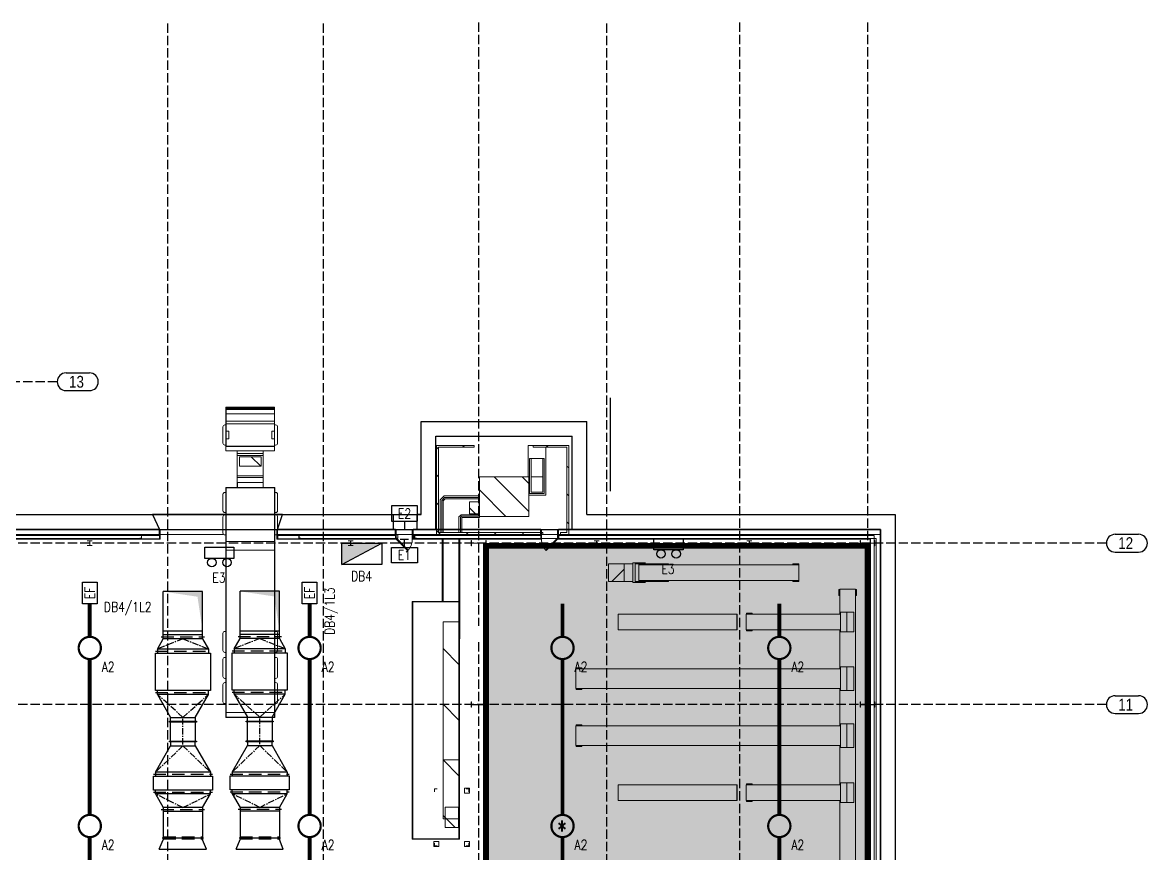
# Model space of a CAD drawing. Header units: millimetres. Extents: x 91119 to 433967, y 16708 to 144224.
# Drawn here: x 354484 to 411625, y 95930 to 138144 of the extents above; entities that cross this region are included whole.
import ezdxf
from ezdxf.enums import TextEntityAlignment as Align

# ---------------------------------------------------------------- set-up
doc = ezdxf.new("R2010")
doc.units = ezdxf.units.MM
doc.header["$LTSCALE"] = 100
for name, pattern in [('121217 IES and EMR$0$XKITLINE00', [0]), ('121217 IES and EMR$0$XKITLINE03', [6.299213, 4.724409, -1.574803]), ('CENTER', [50.8, 31.75, -6.35, 6.35, -6.35]), ('DASHED', [19.05, 12.7, -6.35]), ('HIDDEN', [9.525, 6.35, -3.175])]:
    doc.linetypes.add(name, pattern=pattern)
doc.layers.add('121217 IES and EMR$0$G3 Fab Prts-22 Door-Plan', color=7, linetype='Continuous', lineweight=5)
for name, color, linetype in [('121217 IES and EMR$0$grid', 8, 'Continuous'), ('121217 IES and EMR$0$layout', 8, 'Continuous'), ('121217 IES and EMR$0$Xref', 8, 'Continuous'), ('Containment', 7, 'Continuous'), ('Lighting', 5, 'Continuous'), ('Text', 7, 'Continuous'), ('Vent', 3, 'Continuous')]:
    doc.layers.add(name, color=color, linetype=linetype)
doc.styles.add('121217 IES and EMR$0$CENTURY_GOTHIC', font='GOTHIC.TTF')
doc.styles.add('ROMANS', font='romans.shx', dxfattribs={"width": 0.8, "height": 2.5})

# ---------------------------------------------------------------- blocks, each defined once
blk = doc.blocks.new('121217 IES and EMR$0$Group-128-1')
at = {"layer": '121217 IES and EMR$0$G3 Fab Prts-22 Door-Plan', "color": 7, "linetype": 'Continuous', "lineweight": 5, "transparency": 33554687}
for p, q in [((-3000, 250.5), (-3000, -250.5)), ((3000, 250.5), (3000, -250.5))]:
    blk.add_line(p, q, dxfattribs=at)
blk = doc.blocks.new('121217 IES and EMR$0$Group-129-1')
at = {"layer": '121217 IES and EMR$0$G3 Fab Prts-22 Door-Plan', "color": 7, "linetype": 'Continuous', "lineweight": 5, "transparency": 33554687, "flags": 128}
for points in [[(-3000, 250.5), (-2958, 250.5), (-2958, -250.5), (-3000, -250.5)], [(2958, 250.5), (3000, 250.5), (3000, -250.5), (2958, -250.5)]]:
    blk.add_lwpolyline(points, close=True, dxfattribs=at)
blk = doc.blocks.new('121217 IES and EMR$0$Group-135-1')
at = {"layer": '121217 IES and EMR$0$G3 Fab Prts-22 Door-Plan', "color": 7, "linetype": 'Continuous', "lineweight": 5, "transparency": 33554687, "flags": 128}
blk.add_lwpolyline([(-408, 250), (169, 827), (200, 796), (-377, 219)], close=True, dxfattribs=at)
blk = doc.blocks.new('121217 IES and EMR$0$Group-136-1')
at = {"layer": '121217 IES and EMR$0$G3 Fab Prts-22 Door-Plan', "color": 7, "linetype": 'Continuous', "lineweight": 5, "transparency": 33554687}
for p, q in [((-408, 250), (169, 827)), ((-377, 219), (200, 796)), ((169, 827), (200, 796)), ((-408, 250), (-377, 219))]:
    blk.add_line(p, q, dxfattribs=at)
at = {"layer": '121217 IES and EMR$0$G3 Fab Prts-22 Door-Plan', "color": 7, "transparency": 33554687}
blk.add_blockref('121217 IES and EMR$0$Group-135-1', (0, 0), dxfattribs=at)
blk = doc.blocks.new('121217 IES and EMR$0$Group-131-1')
at = {"layer": '121217 IES and EMR$0$G3 Fab Prts-22 Door-Plan', "color": 7, "linetype": 'Continuous', "lineweight": 5, "transparency": 33554687}
for p, q in [((-450, 250.5), (-450, -250.5)), ((450, 250.5), (450, -250.5))]:
    blk.add_line(p, q, dxfattribs=at)
blk = doc.blocks.new('121217 IES and EMR$0$Group-132-1')
at = {"layer": '121217 IES and EMR$0$G3 Fab Prts-22 Door-Plan', "color": 7, "linetype": 'Continuous', "lineweight": 5, "transparency": 33554687, "flags": 128}
for points in [[(-450, 250.5), (-408, 250.5), (-408, -250.5), (-450, -250.5)], [(408, 250.5), (450, 250.5), (450, -250.5), (408, -250.5)]]:
    blk.add_lwpolyline(points, close=True, dxfattribs=at)
blk = doc.blocks.new('121217 IES and EMR$0$Group-142-1')
at = {"layer": '121217 IES and EMR$0$G3 Fab Prts-22 Door-Plan', "color": 7, "linetype": 'Continuous', "lineweight": 5, "transparency": 33554687, "flags": 128}
blk.add_lwpolyline([(-408, 250), (169, 827), (200, 796), (-377, 219)], close=True, dxfattribs=at)
blk = doc.blocks.new('121217 IES and EMR$0$Group-143-1')
at = {"layer": '121217 IES and EMR$0$G3 Fab Prts-22 Door-Plan', "color": 7, "linetype": 'Continuous', "lineweight": 5, "transparency": 33554687}
for p, q in [((-408, 250), (169, 827)), ((-377, 219), (200, 796)), ((169, 827), (200, 796)), ((-408, 250), (-377, 219))]:
    blk.add_line(p, q, dxfattribs=at)
at = {"layer": '121217 IES and EMR$0$G3 Fab Prts-22 Door-Plan', "color": 7, "transparency": 33554687}
blk.add_blockref('121217 IES and EMR$0$Group-142-1', (0, 0), dxfattribs=at)
blk = doc.blocks.new('121217 IES and EMR$0$Group-138-1')
at = {"layer": '121217 IES and EMR$0$G3 Fab Prts-22 Door-Plan', "color": 7, "linetype": 'Continuous', "lineweight": 5, "transparency": 33554687}
for p, q in [((-450, 250.5), (-450, -250.5)), ((450, 250.5), (450, -250.5))]:
    blk.add_line(p, q, dxfattribs=at)
blk = doc.blocks.new('121217 IES and EMR$0$Group-139-1')
at = {"layer": '121217 IES and EMR$0$G3 Fab Prts-22 Door-Plan', "color": 7, "linetype": 'Continuous', "lineweight": 5, "transparency": 33554687, "flags": 128}
for points in [[(-450, 250.5), (-408, 250.5), (-408, -250.5), (-450, -250.5)], [(408, 250.5), (450, 250.5), (450, -250.5), (408, -250.5)]]:
    blk.add_lwpolyline(points, close=True, dxfattribs=at)

msp = doc.modelspace()

# ---------------------------------------------------------------- hatches: boundary and pattern name
h = msp.add_hatch()
h.set_pattern_fill('DOTS', color=256, scale=500, style=0)
h.set_pattern_definition([(0, (378029.4, 28921.9), (396.875, 793.75), [0, -793.75])])
h.paths.add_polyline_path([(378029, 111561), (397402, 111561), (397402, 28922), (378029, 28922)])
at = {"layer": 'Containment'}
msp.add_hatch(color=1, dxfattribs=at).paths.add_polyline_path([(370700, 110610), (372736, 111694), (370700, 111694)])

# ---------------------------------------------------------------- linework, layer by layer
at = {"const_width": 300}
msp.add_lwpolyline([(378029, 111561), (397402, 111561), (397402, 28922), (378029, 28922)], close=True, dxfattribs=at)
at = {"layer": '121217 IES and EMR$0$grid', "linetype": '121217 IES and EMR$0$XKITLINE03'}
for p, q in [((361852, 138095), (361852, 25094)), ((369752, 138095), (369752, 25094)), ((377652, 138144), (377652, 107502)), ((384152, 138095), (384152, 25094)), ((390902, 138144), (390902, 25094)), ((397402, 138144), (397402, 82187)), ((356246, 119894), (284783, 119894)), ((409538, 111694), (255652, 111694)), ((377652, 106662), (377652, 22298)), ((397402, 106662), (397402, 22298)), ((409538, 103494), (255652, 103494))]:
    msp.add_line(p, q, dxfattribs=at)
at = {"layer": '121217 IES and EMR$0$grid', "linetype": '121217 IES and EMR$0$XKITLINE00'}
for p, q in [((356696, 120344), (357883, 120344)), ((356696, 119444), (357883, 119444)), ((409988, 112144), (411175, 112144)), ((409988, 111244), (411175, 111244)), ((409988, 103944), (411175, 103944)), ((409988, 103044), (411175, 103044))]:
    msp.add_line(p, q, dxfattribs=at)
for centre, start, end in [((356696, 119894), 90, 270), ((357883, 119894), 270, 90), ((409988, 111694), 90, 270), ((411175, 111694), 270, 90), ((409988, 103494), 90, 270), ((411175, 103494), 270, 90)]:
    msp.add_arc(centre, 450, start, end, dxfattribs=at)
at = {"layer": '121217 IES and EMR$0$layout', "transparency": 33554687}
for p, q in [((384348, 114344), (384348, 119073)), ((374728, 117873), (383148, 117873)), ((374728, 113144), (374728, 117873)), ((374728, 117873), (383148, 117873)), ((374728, 113144), (374728, 117873)), ((383148, 113144), (383148, 117873)), ((383148, 113144), (383148, 117873)), ((375478, 117123), (382398, 117123)), ((375478, 112394), (375478, 117123)), ((382398, 112394), (382398, 117123)), ((353904, 113144), (374728, 113144)), ((353904, 113144), (373310, 113144)), ((373310, 113144), (373310, 112394)), ((374510, 113144), (374510, 112394)), ((383148, 113144), (398807, 113144)), ((383148, 113144), (398807, 113144)), ((398807, 113144), (398807, 86207)), ((398807, 113144), (398807, 86207)), ((353154, 112394), (375478, 112394)), ((361439, 112394), (353154, 112394)), ((373426, 112394), (367439, 112394)), ((380807, 112394), (374326, 112394)), ((398057, 112394), (381707, 112394)), ((382398, 112394), (398057, 112394)), ((398057, 112394), (398057, 85896)), ((398057, 80275), (398057, 112394)), ((361439, 111893), (352653, 111893)), ((373426, 111893), (367439, 111893)), ((380807, 111893), (374326, 111893)), ((397556, 111893), (381707, 111893)), ((397556, 80275), (397556, 111893))]:
    msp.add_line(p, q, dxfattribs=at)
at = {"layer": '121217 IES and EMR$0$layout', "linetype": 'Continuous', "lineweight": 5}
for p, q in [((375480, 117123), (375470, 112394)), ((382398, 117123), (375480, 117123)), ((382398, 112394), (382398, 117123)), ((375470, 112394), (378136, 112394)), ((378136, 112394), (382398, 112394))]:
    msp.add_line(p, q, dxfattribs=at)
at = {"layer": '121217 IES and EMR$0$layout'}
for p, q in [((367689, 113144), (361095, 113144)), ((361095, 113144), (361443, 112394)), ((367439, 112394), (367689, 113144)), ((374728, 113144), (374510, 113144)), ((353154, 112394), (398057, 112394)), ((361439, 112143), (361439, 112394)), ((361439, 112394), (361439, 112394)), ((361439, 112394), (361439, 112394)), ((361439, 112143), (361439, 111893)), ((361443, 112394), (367439, 112394)), ((367439, 112143), (367439, 112394)), ((367439, 112394), (367439, 112394)), ((367439, 112394), (367439, 112394)), ((367439, 112143), (367439, 111893)), ((373426, 112143), (373426, 112394)), ((373426, 112394), (373426, 112394)), ((373426, 112394), (373426, 112394)), ((373426, 112143), (373426, 111893)), ((374326, 112143), (374326, 112394)), ((374326, 112394), (374326, 112394)), ((374326, 112394), (374326, 112394)), ((374326, 112143), (374326, 111893)), ((380807, 112143), (380807, 112394)), ((380807, 112394), (380807, 112394)), ((380807, 112394), (380807, 112394)), ((380807, 112143), (380807, 111893)), ((381707, 112143), (381707, 112394)), ((381707, 112394), (381707, 112394)), ((381707, 112394), (381707, 112394)), ((381707, 112143), (381707, 111893)), ((398057, 112394), (398057, 43399)), ((361439, 111893), (361439, 111893)), ((361439, 111893), (361439, 111893)), ((367439, 111893), (367439, 111893)), ((367439, 111893), (367439, 111893)), ((373426, 111893), (373426, 111893)), ((373426, 111893), (373426, 111893)), ((374326, 111893), (374326, 111893)), ((374326, 111893), (374326, 111893)), ((380807, 111893), (380807, 111893)), ((380807, 111893), (380807, 111893)), ((381707, 111893), (381707, 111893)), ((381707, 111893), (381707, 111893))]:
    msp.add_line(p, q, dxfattribs=at)
at = {"layer": '121217 IES and EMR$0$layout', "linetype": 'Continuous', "lineweight": 5, "transparency": 33554687}
for p, q in [((361439, 112078), (352838, 112078)), ((361439, 112078), (352838, 112078)), ((361439, 112394), (361481, 112394)), ((361481, 111893), (361481, 112394)), ((367439, 112394), (367397, 112394)), ((367397, 111893), (367397, 112394)), ((373426, 112078), (367439, 112078)), ((373426, 112394), (373468, 112394)), ((373468, 111893), (373468, 112394)), ((374326, 112394), (374284, 112394)), ((374284, 111893), (374284, 112394)), ((380807, 112078), (374326, 112078)), ((380807, 112394), (380849, 112394)), ((380849, 111893), (380849, 112394)), ((381707, 112394), (381665, 112394)), ((381665, 111893), (381665, 112394)), ((397741, 112078), (381707, 112078)), ((397741, 112078), (381707, 112078)), ((397741, 80275), (397741, 112078)), ((397741, 80275), (397741, 112078)), ((361439, 111893), (361481, 111893)), ((367439, 111893), (367397, 111893)), ((373426, 111893), (373468, 111893)), ((374326, 111893), (374284, 111893)), ((380807, 111893), (380849, 111893)), ((381707, 111893), (381665, 111893))]:
    msp.add_line(p, q, dxfattribs=at)
for centre, start, end in [((373468, 111893), 315, 0), ((381665, 111893), 180, 225)]:
    msp.add_arc(centre, 816, start, end, dxfattribs=at)
at = {"layer": '121217 IES and EMR$0$layout', "linetype": 'Continuous', "lineweight": 5}
msp.add_open_spline([(384348, 114344), (384348, 116708), (384348, 119073)], degree=2, dxfattribs=at)
at = {"layer": '121217 IES and EMR$0$Xref', "linetype": 'Continuous', "lineweight": 20}
for p, q in [((367287, 118607), (364819, 118607)), ((364819, 118607), (364819, 118579)), ((364819, 118579), (364819, 118558)), ((367287, 118558), (364819, 118558)), ((364819, 118558), (364819, 118522)), ((364819, 118411), (364819, 118522)), ((364819, 118522), (367287, 118522)), ((364819, 118283), (364819, 118411)), ((364819, 118255), (364819, 118283)), ((364825, 118515), (367281, 118515)), ((364825, 118411), (364825, 118515)), ((367281, 118477), (364825, 118477)), ((364825, 118283), (364825, 118411)), ((364825, 118255), (364825, 118283)), ((367281, 118411), (367281, 118515)), ((367281, 118283), (367281, 118411)), ((367281, 118255), (367281, 118283)), ((367287, 118607), (367287, 118579)), ((367287, 118579), (367287, 118558)), ((367287, 118558), (367287, 118522)), ((367287, 118411), (367287, 118522)), ((367287, 118283), (367287, 118411)), ((367287, 118255), (367287, 118283)), ((364819, 118255), (364825, 118255)), ((364819, 118156), (364819, 118255)), ((364819, 118133), (364819, 118156)), ((364825, 118156), (364819, 118156)), ((364819, 117843), (364819, 118133)), ((364819, 117820), (364819, 117843)), ((364819, 117797), (364819, 117820)), ((364825, 117820), (364819, 117820)), ((364819, 117290), (364819, 117797)), ((367281, 118259), (364825, 118259)), ((364825, 118156), (364825, 118255)), ((364825, 118133), (364825, 118156)), ((364825, 117843), (364825, 118133)), ((367281, 117891), (364825, 117891)), ((364825, 117820), (364825, 117843)), ((364825, 117797), (364825, 117820)), ((364825, 117290), (364825, 117797)), ((367281, 117748), (364825, 117748)), ((367281, 118255), (367287, 118255)), ((367281, 118156), (367281, 118255)), ((367281, 118133), (367281, 118156)), ((367287, 118156), (367281, 118156)), ((367281, 117843), (367281, 118133)), ((367281, 117820), (367281, 117843)), ((367281, 117797), (367281, 117820)), ((367287, 117820), (367281, 117820)), ((367281, 117290), (367281, 117797)), ((367287, 118156), (367287, 118255)), ((367287, 118133), (367287, 118156)), ((367287, 117843), (367287, 118133)), ((367287, 117820), (367287, 117843)), ((367287, 117797), (367287, 117820)), ((367287, 117290), (367287, 117797)), ((364663, 116779), (364663, 117601)), ((364819, 117701), (364763, 117701)), ((364819, 117220), (364819, 117290)), ((364819, 117220), (364825, 117220)), ((364819, 117113), (364819, 117220)), ((364825, 117380), (364963, 117380)), ((364825, 117220), (364825, 117290)), ((364825, 117113), (364825, 117220)), ((364963, 117380), (364963, 117000)), ((367143, 117380), (367281, 117380)), ((367143, 117000), (367143, 117380)), ((367281, 117220), (367281, 117290)), ((367281, 117220), (367287, 117220)), ((367281, 117113), (367281, 117220)), ((367343, 117701), (367287, 117701)), ((367287, 117220), (367287, 117290)), ((367287, 117113), (367287, 117220)), ((367443, 116779), (367443, 117601)), ((364763, 116679), (364819, 116679)), ((364819, 117113), (364819, 117043)), ((364819, 117113), (364825, 117113)), ((364819, 117043), (364819, 116725)), ((364819, 116725), (364819, 116655)), ((364819, 116609), (364819, 116655)), ((364825, 116655), (364819, 116655)), ((364819, 116609), (364819, 116385)), ((367287, 116609), (364819, 116609)), ((364825, 117113), (364825, 117043)), ((364825, 117043), (364825, 116725)), ((364963, 117000), (364825, 117000)), ((364825, 116725), (364825, 116655)), ((364825, 116615), (364825, 116655)), ((367281, 116615), (364825, 116615)), ((367281, 117000), (367143, 117000)), ((367281, 117113), (367281, 117043)), ((367281, 117113), (367287, 117113)), ((367281, 117043), (367281, 116725)), ((367281, 116725), (367281, 116655)), ((367287, 116655), (367281, 116655)), ((367281, 116615), (367281, 116655)), ((367287, 117113), (367287, 117043)), ((367287, 117043), (367287, 116725)), ((367287, 116725), (367287, 116655)), ((367287, 116679), (367343, 116679)), ((367287, 116609), (367287, 116655)), ((367287, 116609), (367287, 116385)), ((375516, 116663), (377422, 116663)), ((375516, 112134), (375516, 116663)), ((377422, 116663), (377422, 116563)), ((380424, 116663), (380163, 116663)), ((380163, 116663), (380163, 115060)), ((380424, 116663), (382234, 116663)), ((380424, 116563), (380424, 116663)), ((382234, 116663), (382234, 112134)), ((365393, 116385), (364819, 116385)), ((365393, 116386), (366713, 116386)), ((365393, 116381), (365393, 116386)), ((366713, 116381), (365393, 116381)), ((365393, 116246), (365393, 116381)), ((366713, 116246), (365393, 116246)), ((365393, 116143), (365393, 116246)), ((366713, 116143), (365393, 116143)), ((365393, 115111), (365393, 116143)), ((365503, 115599), (365503, 116087)), ((365503, 116087), (366603, 116087)), ((366603, 115599), (366603, 116087)), ((366713, 116381), (366713, 116386)), ((367287, 116385), (366713, 116385)), ((366713, 116246), (366713, 116381)), ((366713, 116143), (366713, 116246)), ((366713, 115111), (366713, 116143)), ((377422, 116563), (375616, 116563)), ((375616, 116563), (375616, 112234)), ((382134, 116563), (380424, 116563)), ((381063, 114139), (381063, 116563)), ((382134, 112234), (382134, 116563)), ((366603, 115599), (365503, 115599)), ((380238, 115989), (380988, 115989)), ((380238, 114214), (380238, 115989)), ((380313, 115989), (380313, 114289)), ((380913, 115060), (380913, 115989)), ((380988, 115989), (380988, 114214)), ((366713, 115111), (365393, 115111)), ((365393, 115029), (365393, 115111)), ((366713, 115029), (365393, 115029)), ((365393, 114520), (365393, 115029)), ((366713, 115029), (366713, 115111)), ((366713, 114520), (366713, 115029)), ((377691, 115060), (377691, 113054)), ((380201, 115060), (377691, 115060)), ((380201, 113054), (380201, 115060)), ((380918, 115060), (380325, 115060)), ((380325, 115060), (380325, 114289)), ((380918, 114289), (380918, 115060)), ((364810, 114520), (367296, 114520)), ((364810, 102831), (364810, 114520)), ((367276, 114500), (364830, 114500)), ((364830, 114500), (367276, 114500)), ((364830, 102851), (364830, 114500)), ((366708, 114779), (365398, 114779)), ((365398, 114520), (365398, 114779)), ((366708, 114520), (366708, 114779)), ((367276, 102851), (367276, 114500)), ((367296, 102831), (367296, 114520)), ((380313, 114289), (380325, 114289)), ((380325, 114289), (380918, 114289)), ((364663, 113350), (364663, 114172)), ((364810, 114272), (364763, 114272)), ((367343, 114272), (367296, 114272)), ((367443, 113350), (367443, 114172)), ((375895, 114092), (375702, 113902)), ((375702, 113902), (375702, 112234)), ((375926, 114017), (375777, 113870)), ((375777, 113870), (375777, 112234)), ((375852, 113839), (375957, 113942)), ((375852, 112234), (375852, 113839)), ((377691, 114092), (375895, 114092)), ((377691, 114017), (375926, 114017)), ((375957, 113942), (377691, 113942)), ((377186, 113178), (377186, 113788)), ((377186, 113788), (377685, 113788)), ((377685, 113788), (377685, 113178)), ((380201, 114139), (381063, 114139)), ((380988, 114214), (380238, 114214)), ((364763, 113250), (364810, 113250)), ((367296, 113250), (367343, 113250)), ((376757, 113142), (376652, 113039)), ((377691, 113142), (376757, 113142)), ((377685, 113178), (377186, 113178)), ((364663, 112212), (364663, 113033)), ((364810, 113133), (364763, 113133)), ((367343, 113133), (367296, 113133)), ((367443, 112212), (367443, 113033)), ((376652, 113039), (376652, 112234)), ((376727, 113007), (376788, 113067)), ((376727, 112234), (376727, 113007)), ((376788, 113067), (377691, 113067)), ((376802, 112976), (376818, 112992)), ((376802, 112234), (376802, 112976)), ((376818, 112992), (377691, 112992)), ((377691, 113054), (380201, 113054)), ((377691, 112992), (377691, 113054)), ((360437, 112134), (352841, 112134)), ((364701, 112134), (360527, 112134)), ((364763, 112112), (364810, 112112)), ((367296, 112112), (367343, 112112)), ((368527, 112134), (367406, 112134)), ((368617, 112134), (373462, 112134)), ((374402, 112134), (373552, 112134)), ((374492, 112134), (375516, 112134)), ((380908, 112134), (375516, 112134)), ((375616, 112234), (380908, 112234)), ((380908, 112234), (380908, 112134)), ((380908, 112134), (381808, 112134)), ((381808, 112234), (382134, 112234)), ((381808, 112134), (381808, 112234)), ((382234, 112134), (381808, 112134)), ((382234, 112134), (398042, 112134)), ((398042, 112134), (398042, 72134)), ((352641, 111934), (360437, 111934)), ((367276, 111786), (364830, 111786)), ((373462, 111934), (368617, 111934)), ((397842, 111934), (374492, 111934)), ((375802, 111934), (375802, 108732)), ((375852, 108732), (375852, 111934)), ((376652, 108732), (376652, 111934)), ((376702, 106834), (376702, 111934)), ((397842, 72134), (397842, 111934)), ((367276, 111333), (364830, 111333)), ((385050, 110644), (384250, 110644)), ((384250, 110644), (384250, 109744)), ((385492, 110644), (385050, 110644)), ((385050, 109744), (385050, 110644)), ((385492, 110694), (385492, 109694)), ((385598, 110694), (385492, 110694)), ((385598, 110694), (386134, 110694)), ((385598, 110694), (385598, 109694)), ((385607, 110688), (386134, 110688)), ((385607, 110688), (385607, 109700)), ((386086, 110644), (385607, 110644)), ((385965, 110594), (385784, 110594)), ((385784, 110594), (385784, 109794)), ((385792, 110644), (385792, 110594)), ((386092, 110644), (385792, 110644)), ((393785, 110594), (385965, 110594)), ((386086, 110688), (386086, 110644)), ((386092, 110688), (386092, 110594)), ((386092, 110594), (386092, 110644)), ((387300, 110644), (386092, 110644)), ((386134, 110688), (386134, 110694)), ((387300, 110644), (387300, 110594)), ((393612, 110644), (393612, 110594)), ((393912, 110644), (393612, 110644)), ((393785, 110594), (393921, 110594)), ((393912, 110594), (393912, 110644)), ((393921, 109794), (393921, 110594)), ((385050, 109744), (384250, 109744)), ((385492, 109744), (385050, 109744)), ((385792, 109744), (385607, 109744)), ((385965, 109794), (385784, 109794)), ((385792, 109794), (385792, 109744)), ((386092, 109744), (385792, 109744)), ((393785, 109794), (385965, 109794)), ((386086, 109744), (386086, 109700)), ((386092, 109794), (386092, 109700)), ((386092, 109744), (386092, 109794)), ((387300, 109744), (386092, 109744)), ((387300, 109794), (387300, 109744)), ((393612, 109794), (393612, 109744)), ((393912, 109744), (393612, 109744)), ((393785, 109794), (393921, 109794)), ((393912, 109744), (393912, 109794)), ((385598, 109694), (385492, 109694)), ((385598, 109694), (386134, 109694)), ((385607, 109700), (386134, 109700)), ((386134, 109694), (386134, 109700)), ((396002, 109344), (395952, 109344)), ((395952, 109044), (395952, 109344)), ((396002, 109194), (396002, 109352)), ((396802, 109352), (396002, 109352)), ((396002, 109194), (396002, 108094)), ((396802, 109194), (396802, 109352)), ((396852, 109344), (396802, 109344)), ((396802, 109194), (396802, 91812)), ((396852, 109044), (396852, 109344)), ((376672, 108732), (374282, 108732)), ((374282, 96656), (374282, 108732)), ((376652, 108712), (374302, 108712)), ((374302, 96676), (374302, 108712)), ((376652, 108712), (376652, 96676)), ((376672, 108732), (376672, 96656)), ((395952, 109044), (396002, 109044)), ((396802, 109044), (396852, 109044)), ((384744, 108094), (384897, 108094)), ((384744, 108094), (384744, 107294)), ((390765, 108094), (384897, 108094)), ((390765, 108094), (390765, 107294)), ((390765, 108094), (390765, 107294)), ((390765, 108094), (390765, 108094)), ((390775, 108094), (390765, 108094)), ((390775, 108094), (390775, 107294)), ((390776, 108094), (390775, 108094)), ((390776, 108094), (390776, 107294)), ((391397, 108094), (391244, 108094)), ((391244, 108094), (391244, 107294)), ((391252, 108144), (391252, 108094)), ((391552, 108144), (391252, 108144)), ((391397, 108094), (396028, 108094)), ((391552, 108094), (391552, 108144)), ((396028, 108194), (396353, 108194)), ((396028, 108194), (396028, 107194)), ((396353, 108194), (396702, 108194)), ((396353, 108194), (396353, 107194)), ((396702, 108194), (396702, 107194)), ((375852, 100694), (375852, 107694)), ((375852, 107694), (376652, 107694)), ((376652, 100694), (376652, 107694)), ((364663, 106247), (364663, 107114)), ((364810, 107214), (364763, 107214)), ((367343, 107214), (367296, 107214)), ((367443, 106247), (367443, 107114)), ((384744, 107294), (384897, 107294)), ((390765, 107294), (384897, 107294)), ((390765, 107294), (390765, 107294)), ((390775, 107294), (390765, 107294)), ((390776, 107294), (390775, 107294)), ((391397, 107294), (391244, 107294)), ((391252, 107294), (391252, 107244)), ((391552, 107244), (391252, 107244)), ((391397, 107294), (396028, 107294)), ((391552, 107244), (391552, 107294)), ((396002, 107294), (396002, 105304)), ((396028, 107194), (396353, 107194)), ((396353, 107194), (396702, 107194)), ((376672, 106834), (376702, 106834)), ((364663, 104927), (364663, 105794)), ((364763, 106147), (364810, 106147)), ((364810, 105894), (364763, 105894)), ((367296, 106147), (367343, 106147)), ((367343, 105894), (367296, 105894)), ((367443, 105794), (367443, 104927)), ((382747, 105304), (382594, 105304)), ((382594, 105304), (382594, 104304)), ((382602, 105354), (382602, 105304)), ((382902, 105354), (382602, 105354)), ((382747, 105304), (396028, 105304)), ((382902, 105304), (382902, 105354)), ((396028, 105404), (396028, 104204)), ((396028, 105404), (396353, 105404)), ((396353, 105404), (396353, 104204)), ((396353, 105404), (396702, 105404)), ((396702, 105404), (396702, 104204)), ((364763, 104827), (364810, 104827)), ((364810, 104609), (364763, 104609)), ((367296, 104827), (367343, 104827)), ((367343, 104609), (367296, 104609)), ((364663, 103642), (364663, 104509)), ((367443, 104509), (367443, 103642)), ((382747, 104304), (382594, 104304)), ((382602, 104304), (382602, 104254)), ((382902, 104254), (382602, 104254)), ((382747, 104304), (396028, 104304)), ((382902, 104254), (382902, 104304)), ((396002, 104304), (396002, 102414)), ((396028, 104204), (396353, 104204)), ((396353, 104204), (396702, 104204)), ((364763, 103542), (364810, 103542)), ((367296, 103542), (367343, 103542)), ((367276, 103091), (364830, 103091)), ((367296, 102831), (364810, 102831)), ((367276, 102851), (364830, 102851)), ((382747, 102414), (382594, 102414)), ((382594, 102414), (382594, 101414)), ((382602, 102464), (382602, 102414)), ((382902, 102464), (382602, 102464)), ((382747, 102414), (396028, 102414)), ((382902, 102414), (382902, 102464)), ((396028, 102514), (396028, 101314)), ((396028, 102514), (396353, 102514)), ((396353, 102514), (396353, 101314)), ((396353, 102514), (396702, 102514)), ((396702, 102514), (396702, 101314)), ((382747, 101414), (382594, 101414)), ((382602, 101414), (382602, 101364)), ((382902, 101364), (382602, 101364)), ((382747, 101414), (396028, 101414)), ((382902, 101364), (382902, 101414)), ((396002, 101414), (396002, 99424)), ((396028, 101314), (396353, 101314)), ((396353, 101314), (396702, 101314)), ((375852, 100694), (376652, 100694)), ((375852, 97694), (375852, 100694)), ((376652, 100694), (375852, 100694)), ((376652, 97694), (376652, 100694)), ((391252, 99474), (391252, 99424)), ((391552, 99474), (391252, 99474)), ((391552, 99424), (391552, 99474)), ((396028, 99524), (396028, 98524)), ((396028, 99524), (396353, 99524)), ((396353, 99524), (396353, 98524)), ((396353, 99524), (396702, 99524)), ((396702, 99524), (396702, 98524)), ((375404, 99220), (375554, 99220)), ((375404, 99070), (375404, 99220)), ((375406, 99070), (375404, 99070)), ((375416, 99196), (375416, 99080)), ((375544, 99208), (375428, 99208)), ((375554, 99220), (375554, 99218)), ((376939, 99005), (376939, 99235)), ((376949, 99245), (377179, 99245)), ((377179, 98995), (376949, 98995)), ((377014, 99220), (377014, 99218)), ((377164, 99220), (377014, 99220)), ((377024, 99208), (377140, 99208)), ((377152, 99196), (377152, 99080)), ((377162, 99070), (377164, 99070)), ((377164, 99070), (377164, 99220)), ((377189, 99235), (377189, 99005)), ((384744, 99424), (384897, 99424)), ((384744, 99424), (384744, 98624)), ((390765, 99424), (384897, 99424)), ((390775, 99424), (390765, 99424)), ((390765, 99424), (390765, 98624)), ((390765, 99424), (390765, 99424)), ((390765, 99424), (390765, 98624)), ((390776, 99424), (390775, 99424)), ((390775, 99424), (390775, 98624)), ((390776, 99424), (390776, 98624)), ((391397, 99424), (391244, 99424)), ((391244, 99424), (391244, 98624)), ((391397, 99424), (396028, 99424)), ((376624, 98286), (375944, 98286)), ((375944, 97247), (375944, 98286)), ((376624, 98286), (376624, 97247)), ((384744, 98624), (384897, 98624)), ((390765, 98624), (384897, 98624)), ((390775, 98624), (390765, 98624)), ((390765, 98624), (390765, 98624)), ((390776, 98624), (390775, 98624)), ((391397, 98624), (391244, 98624)), ((391252, 98624), (391252, 98574)), ((391552, 98574), (391252, 98574)), ((391397, 98624), (396028, 98624)), ((391552, 98574), (391552, 98624)), ((396002, 98624), (396002, 91812)), ((396028, 98524), (396353, 98524)), ((396353, 98524), (396702, 98524)), ((376652, 97694), (375852, 97694)), ((375944, 97247), (376624, 97247)), ((376672, 96656), (374282, 96656)), ((376652, 96676), (374302, 96676)), ((375379, 96525), (375379, 96295)), ((375619, 96535), (375389, 96535)), ((375389, 96285), (375619, 96285)), ((375404, 96460), (375406, 96460)), ((375404, 96310), (375404, 96460)), ((375554, 96310), (375404, 96310)), ((375416, 96450), (375416, 96334)), ((375428, 96322), (375544, 96322)), ((375554, 96312), (375554, 96310)), ((375629, 96295), (375629, 96525)), ((376939, 96295), (376939, 96525)), ((376949, 96535), (377179, 96535)), ((377179, 96285), (376949, 96285)), ((377014, 96312), (377014, 96310)), ((377014, 96310), (377164, 96310)), ((377140, 96322), (377024, 96322)), ((377152, 96450), (377152, 96334)), ((377164, 96460), (377162, 96460)), ((377164, 96310), (377164, 96460)), ((377189, 96525), (377189, 96295))]:
    msp.add_line(p, q, dxfattribs=at)
at = {"layer": '121217 IES and EMR$0$Xref', "linetype": 'Continuous', "lineweight": 0}
for p, q in [((365575, 116615), (365581, 116609)), ((366989, 116615), (366995, 116609)), ((375516, 116574), (375616, 116474)), ((376841, 116663), (376941, 116563)), ((381083, 116663), (381183, 116563)), ((366103, 116087), (366591, 115599)), ((382134, 115613), (382234, 115513)), ((375516, 115159), (375616, 115059)), ((378444, 115060), (380201, 113302)), ((379858, 115060), (380201, 114717)), ((364841, 114520), (364861, 114500)), ((366256, 114520), (366276, 114500)), ((377691, 114398), (379035, 113054)), ((375516, 113745), (375616, 113645)), ((382134, 114198), (382234, 114098)), ((367276, 113499), (367296, 113479)), ((377186, 113490), (377497, 113178)), ((364810, 113137), (364830, 113117)), ((382134, 112784), (382234, 112684)), ((367276, 112085), (367296, 112065)), ((375516, 112331), (375713, 112134)), ((377027, 112234), (377127, 112134)), ((378442, 112234), (378542, 112134)), ((379856, 112234), (379956, 112134)), ((357967, 111581), (357955, 111569)), ((364810, 111723), (364830, 111703)), ((377885, 111700), (377872, 111687)), ((383661, 111819), (383644, 111802)), ((397684, 111700), (397671, 111687)), ((397779, 111795), (397762, 111778)), ((364810, 110308), (364830, 110288)), ((367276, 110671), (367296, 110651)), ((385050, 110379), (384414, 109744)), ((367276, 109257), (367296, 109237)), ((385784, 109700), (385778, 109694)), ((364810, 108894), (364830, 108874)), ((374917, 108732), (374897, 108712)), ((376331, 108732), (376311, 108712)), ((374302, 108117), (374282, 108097)), ((364810, 107480), (364830, 107460)), ((367276, 107842), (367296, 107822)), ((376672, 107659), (376652, 107639)), ((367276, 106428), (367296, 106408)), ((374302, 106703), (374282, 106683)), ((375852, 106338), (376652, 105538)), ((364810, 106066), (364830, 106046)), ((376672, 106245), (376652, 106225)), ((374302, 105289), (374282, 105269)), ((364810, 104652), (364830, 104632)), ((367276, 105014), (367296, 104994)), ((376672, 104830), (376652, 104810)), ((367276, 103600), (367296, 103580)), ((374302, 103875), (374282, 103855)), ((375852, 103509), (376652, 102709)), ((364810, 103237), (364830, 103217)), ((376672, 103416), (376652, 103396)), ((365197, 102851), (365217, 102831)), ((366611, 102851), (366631, 102831)), ((374302, 102460), (374282, 102440)), ((376672, 102002), (376652, 101982)), ((374302, 101046), (374282, 101026)), ((375852, 100681), (376652, 99881)), ((376672, 100588), (376652, 100568)), ((374302, 99632), (374282, 99612)), ((376672, 99174), (376652, 99154)), ((374302, 98218), (374282, 98198)), ((375852, 97852), (376011, 97694)), ((375944, 97760), (376457, 97247)), ((376672, 97759), (376652, 97739)), ((374302, 96804), (374282, 96784)), ((375589, 96676), (375569, 96656))]:
    msp.add_line(p, q, dxfattribs=at)
at = {"layer": '121217 IES and EMR$0$Xref', "linetype": 'Continuous', "lineweight": 15}
for p, q in [((360437, 112134), (360527, 112134)), ((360437, 112120), (360437, 112134)), ((360508, 112120), (360437, 112120)), ((360520, 111960), (360520, 112108)), ((360527, 112134), (360527, 111934)), ((368527, 111934), (368527, 112134)), ((368527, 112134), (368617, 112134)), ((368534, 112108), (368534, 111960)), ((368617, 112120), (368546, 112120)), ((368617, 112134), (368617, 112120)), ((373462, 112134), (373462, 112120)), ((373462, 112134), (373552, 112134)), ((373462, 112120), (373533, 112120)), ((373545, 112108), (373545, 111960)), ((373552, 111934), (373552, 112134)), ((374402, 112134), (374492, 112134)), ((374402, 111934), (374402, 112134)), ((374409, 112108), (374409, 111960)), ((374492, 112120), (374421, 112120)), ((374492, 112134), (374492, 112120)), ((357773, 111819), (357773, 111807)), ((358031, 111819), (357773, 111819)), ((357773, 111807), (357884, 111807)), ((357884, 111581), (357773, 111581)), ((357773, 111581), (357773, 111569)), ((357773, 111569), (358031, 111569)), ((357896, 111794), (357896, 111594)), ((357908, 111594), (357908, 111794)), ((357921, 111807), (358031, 111807)), ((358031, 111581), (357921, 111581)), ((358031, 111807), (358031, 111819)), ((358031, 111569), (358031, 111581)), ((360437, 111934), (360437, 111948)), ((360437, 111948), (360508, 111948)), ((360527, 111934), (360437, 111934)), ((368617, 111934), (368527, 111934)), ((368546, 111948), (368617, 111948)), ((368617, 111948), (368617, 111934)), ((371023, 111819), (371023, 111807)), ((371281, 111819), (371023, 111819)), ((371023, 111807), (371134, 111807)), ((371023, 111581), (371023, 111569)), ((371134, 111581), (371023, 111581)), ((371023, 111569), (371281, 111569)), ((371146, 111794), (371146, 111594)), ((371158, 111594), (371158, 111794)), ((371171, 111807), (371281, 111807)), ((371281, 111581), (371171, 111581)), ((371281, 111807), (371281, 111819)), ((371281, 111569), (371281, 111581)), ((373462, 111948), (373462, 111934)), ((373533, 111948), (373462, 111948)), ((373462, 111934), (373552, 111934)), ((374492, 111934), (374402, 111934)), ((374421, 111948), (374492, 111948)), ((374492, 111948), (374492, 111934)), ((377276, 111826), (377276, 111561)), ((377293, 111826), (377276, 111826)), ((377276, 111561), (377293, 111561)), ((377293, 111717), (377293, 111826)), ((377293, 111561), (377293, 111671)), ((377995, 111700), (377310, 111700)), ((377310, 111687), (377995, 111687)), ((378012, 111826), (378012, 111717)), ((378029, 111826), (378012, 111826)), ((378012, 111671), (378012, 111561)), ((378012, 111561), (378029, 111561)), ((378029, 111561), (378029, 111826)), ((383523, 111819), (383523, 111807)), ((383781, 111819), (383523, 111819)), ((383523, 111807), (383634, 111807)), ((383523, 111581), (383523, 111569)), ((383634, 111581), (383523, 111581)), ((383523, 111569), (383781, 111569)), ((383646, 111794), (383646, 111594)), ((383658, 111594), (383658, 111794)), ((383671, 111807), (383781, 111807)), ((383781, 111581), (383671, 111581)), ((383781, 111807), (383781, 111819)), ((383781, 111569), (383781, 111581)), ((391273, 111819), (391273, 111807)), ((391531, 111819), (391273, 111819)), ((391273, 111807), (391384, 111807)), ((391273, 111581), (391273, 111569)), ((391384, 111581), (391273, 111581)), ((391273, 111569), (391531, 111569)), ((391396, 111794), (391396, 111594)), ((391408, 111594), (391408, 111794)), ((391421, 111807), (391531, 111807)), ((391531, 111581), (391421, 111581)), ((391531, 111807), (391531, 111819)), ((391531, 111569), (391531, 111581)), ((397026, 111826), (397026, 111561)), ((397043, 111826), (397026, 111826)), ((397026, 111561), (397043, 111561)), ((397043, 111717), (397043, 111826)), ((397043, 111561), (397043, 111671)), ((397745, 111700), (397060, 111700)), ((397060, 111687), (397745, 111687)), ((397762, 111826), (397762, 111717)), ((397779, 111826), (397762, 111826)), ((397762, 111671), (397762, 111561)), ((397762, 111561), (397779, 111561)), ((397779, 111561), (397779, 111826)), ((377276, 103626), (377276, 103361)), ((377293, 103626), (377276, 103626)), ((377293, 103517), (377293, 103626)), ((377293, 103361), (377293, 103471)), ((377995, 103500), (377310, 103500)), ((377310, 103487), (377995, 103487)), ((378012, 103626), (378012, 103517)), ((378029, 103626), (378012, 103626)), ((378012, 103471), (378012, 103361)), ((378029, 103361), (378029, 103626)), ((397026, 103626), (397026, 103361)), ((397043, 103626), (397026, 103626)), ((397043, 103517), (397043, 103626)), ((397043, 103361), (397043, 103471)), ((397745, 103500), (397060, 103500)), ((397060, 103487), (397745, 103487)), ((397762, 103626), (397762, 103517)), ((397779, 103626), (397762, 103626)), ((397762, 103471), (397762, 103361)), ((397779, 103361), (397779, 103626)), ((377276, 103361), (377293, 103361)), ((378012, 103361), (378029, 103361)), ((397026, 103361), (397043, 103361)), ((397762, 103361), (397779, 103361))]:
    msp.add_line(p, q, dxfattribs=at)
at = {"layer": '121217 IES and EMR$0$Xref', "linetype": 'Continuous', "lineweight": 20}
for centre, radius, start, end in [((364763, 117601), 100, 90, 180), ((367343, 117601), 100, 0, 90), ((364763, 116779), 100, 180, 270), ((367343, 116779), 100, 270, 0), ((364763, 114172), 100, 90, 180), ((367343, 114172), 100, 0, 90), ((364763, 113350), 100, 180, 270), ((367343, 113350), 100, 270, 0), ((364763, 113033), 100, 90, 180), ((367343, 113033), 100, 0, 90), ((364763, 112212), 100, 180, 270), ((367343, 112212), 100, 270, 0), ((364763, 107114), 100, 90, 180), ((367343, 107114), 100, 0, 90), ((364763, 106247), 100, 180, 270), ((364763, 105794), 100, 90, 180), ((367343, 106247), 100, 270, 0), ((367343, 105794), 100, 0, 90), ((364763, 104927), 100, 180, 270), ((364763, 104509), 100, 90, 180), ((367343, 104927), 100, 270, 0), ((367343, 104509), 100, 0, 90), ((364763, 103642), 100, 180, 270), ((367343, 103642), 100, 270, 0), ((375406, 99080), 10, 270, 0), ((375428, 99196), 12, 90, 180), ((375544, 99218), 10, 270, 0), ((376949, 99235), 10, 90, 180), ((376949, 99005), 10, 180, 270), ((377024, 99218), 10, 180, 270), ((377140, 99196), 12, 0, 90), ((377162, 99080), 10, 180, 270), ((377179, 99235), 10, 0, 90), ((377179, 99005), 10, 270, 0), ((375389, 96525), 10, 90, 180), ((375389, 96295), 10, 180, 270), ((375406, 96450), 10, 0, 90), ((375428, 96334), 12, 180, 270), ((375544, 96312), 10, 0, 90), ((375619, 96525), 10, 0, 90), ((375619, 96295), 10, 270, 0), ((376949, 96525), 10, 90, 180), ((376949, 96295), 10, 180, 270), ((377024, 96312), 10, 90, 180), ((377140, 96334), 12, 270, 0), ((377162, 96450), 10, 90, 180), ((377179, 96525), 10, 0, 90), ((377179, 96295), 10, 270, 0)]:
    msp.add_arc(centre, radius, start, end, dxfattribs=at)
at = {"layer": '121217 IES and EMR$0$Xref', "linetype": 'Continuous', "lineweight": 15}
for centre, radius, start, end in [((360508, 112108), 12, 0, 90), ((368546, 112108), 12, 90, 180), ((373533, 112108), 12, 0, 90), ((374421, 112108), 12, 90, 180), ((357884, 111794), 12.7, 0, 90), ((357884, 111594), 12.7, 270, 0), ((357921, 111794), 12.7, 90, 180), ((357921, 111594), 12.7, 180, 270), ((360508, 111960), 12, 270, 0), ((368546, 111960), 12, 180, 270), ((371134, 111794), 12.7, 0, 90), ((371134, 111594), 12.7, 270, 0), ((371171, 111794), 12.7, 90, 180), ((371171, 111594), 12.7, 180, 270), ((373533, 111960), 12, 270, 0), ((374421, 111960), 12, 180, 270), ((377310, 111717), 16.5, 180, 270), ((377310, 111671), 16.5, 90, 180), ((377995, 111717), 16.5, 270, 0), ((377995, 111671), 16.5, 0, 90), ((383634, 111794), 12.7, 0, 90), ((383634, 111594), 12.7, 270, 0), ((383671, 111794), 12.7, 90, 180), ((383671, 111594), 12.7, 180, 270), ((391384, 111794), 12.7, 0, 90), ((391384, 111594), 12.7, 270, 0), ((391421, 111794), 12.7, 90, 180), ((391421, 111594), 12.7, 180, 270), ((397060, 111717), 16.5, 180, 270), ((397060, 111671), 16.5, 90, 180), ((397745, 111717), 16.5, 270, 0), ((397745, 111671), 16.5, 0, 90), ((377310, 103517), 16.5, 180, 270), ((377310, 103471), 16.5, 90, 180), ((377995, 103517), 16.5, 270, 0), ((377995, 103471), 16.5, 0, 90), ((397060, 103517), 16.5, 180, 270), ((397060, 103471), 16.5, 90, 180), ((397745, 103517), 16.5, 270, 0), ((397745, 103471), 16.5, 0, 90)]:
    msp.add_arc(centre, radius, start, end, dxfattribs=at)
at = {"layer": 'Containment', "color": 1}
msp.add_line((370700, 110610), (372736, 111694), dxfattribs=at)
msp.add_lwpolyline([(372736, 110610), (370700, 110610), (370700, 111694), (372736, 111694)], close=True, dxfattribs=at)
at = {"layer": 'Lighting'}
for p, q in [((373886, 112817), (373886, 112394)), ((373674, 112394), (374097, 112394)), ((373668, 111900), (374092, 111900)), ((373880, 111477), (373880, 111900))]:
    msp.add_line(p, q, dxfattribs=at)
for points in [[(373226, 112817), (374545, 112817), (374545, 113591), (373226, 113591)], [(363744, 110921), (363744, 111491), (365226, 111491), (365226, 110921)], [(373221, 111477), (374539, 111477), (374539, 110703), (373221, 110703)], [(386558, 111364), (386558, 111934), (388041, 111934), (388041, 111364)]]:
    msp.add_lwpolyline(points, close=True, dxfattribs=at)
at = {"layer": 'Lighting', "color": 1}
for points in [[(358275, 109715), (358275, 108618), (357529, 108618), (357529, 109715)], [(369439, 109715), (369439, 108618), (368693, 108618), (368693, 109715)]]:
    msp.add_lwpolyline(points, close=True, dxfattribs=at)
at = {"layer": 'Lighting', "color": 1, "linetype": 'DASHED', "const_width": 200}
for points in [[(357902, 106936), (357902, 108618)], [(369066, 106936), (369066, 108618)], [(381912, 106936), (381912, 108618)], [(392924, 106936), (392924, 108618)], [(357902, 97892), (357902, 105807)], [(369066, 97892), (369066, 105807)], [(381912, 97892), (381912, 105807)], [(392924, 97892), (392924, 105807)], [(357902, 88847), (357902, 96763)], [(369066, 88847), (369066, 96763)], [(381912, 88847), (381912, 96763)], [(392924, 88847), (392924, 96763)]]:
    msp.add_lwpolyline(points, dxfattribs=at)
at = {"layer": 'Lighting', "const_width": 112}
for points in [[(357338, 106371, 1), (358467, 106371, 1)], [(368501, 106371, 1), (369631, 106371, 1)], [(381348, 106371, 1), (382477, 106371, 1)], [(392360, 106371, 1), (393489, 106371, 1)], [(357338, 97327, 1), (358467, 97327, 1)], [(368501, 97327, 1), (369631, 97327, 1)], [(381348, 97327, 1), (382477, 97327, 1)], [(392360, 97327, 1), (393489, 97327, 1)]]:
    msp.add_lwpolyline(points, format="xyb", close=True, dxfattribs=at)
at = {"layer": 'Lighting'}
for centre in [(364100, 110708), (364871, 110708), (386914, 111151), (387685, 111151)]:
    msp.add_circle(centre, 213, dxfattribs=at)
at = {"layer": 'Vent'}
for p, q in [((361633, 107035), (361633, 109235)), ((363633, 109235), (361633, 109235)), ((363633, 107035), (363633, 109235)), ((365532, 107049), (365532, 109249)), ((367532, 109249), (365532, 109249)), ((367532, 107049), (367532, 109249)), ((361633, 107235), (363633, 107235)), ((361633, 106835), (361633, 107035)), ((363633, 107035), (361633, 107035)), ((363633, 106835), (363633, 107035)), ((365532, 107249), (367532, 107249)), ((365532, 106849), (365532, 107049)), ((367532, 107049), (365532, 107049)), ((367532, 106849), (367532, 107049)), ((361333, 106315), (361633, 106835)), ((361333, 106315), (361333, 106115)), ((363933, 106315), (361333, 106315)), ((363633, 106835), (361633, 106835)), ((363633, 106835), (363933, 106315)), ((363933, 106315), (363933, 106115)), ((365232, 106329), (365532, 106849)), ((365232, 106329), (365232, 106129)), ((367832, 106329), (365232, 106329)), ((367532, 106849), (365532, 106849)), ((367532, 106849), (367832, 106329)), ((367832, 106329), (367832, 106129)), ((361333, 104015), (361333, 104215)), ((361333, 104015), (362008, 102846)), ((363933, 104015), (361333, 104015)), ((363258, 102846), (363933, 104015)), ((363933, 104015), (363933, 104215)), ((365232, 104029), (365232, 104229)), ((365232, 104029), (365907, 102860)), ((367832, 104029), (365232, 104029)), ((367157, 102860), (367832, 104029)), ((367832, 104029), (367832, 104229)), ((365907, 102660), (365907, 102860)), ((365907, 102860), (367157, 102860)), ((367157, 102860), (367157, 102660)), ((362008, 102646), (362008, 102846)), ((362008, 102846), (363258, 102846)), ((363258, 102846), (363258, 102646)), ((361233, 100054), (362008, 101396)), ((362008, 101596), (362008, 101396)), ((362008, 101396), (363258, 101396)), ((363258, 101396), (363258, 101596)), ((363258, 101396), (364033, 100054)), ((365132, 100067), (365907, 101410)), ((365907, 101610), (365907, 101410)), ((365907, 101410), (367157, 101410)), ((367157, 101410), (367157, 101610)), ((367157, 101410), (367932, 100067)), ((361233, 100054), (361233, 99854)), ((364033, 100054), (361233, 100054)), ((364033, 100054), (364033, 99854)), ((365132, 100067), (365132, 99867)), ((367932, 100067), (365132, 100067)), ((367932, 100067), (367932, 99867)), ((361233, 98954), (361233, 99154)), ((364033, 98954), (361233, 98954)), ((361233, 98954), (361633, 98261)), ((363633, 98261), (364033, 98954)), ((364033, 98954), (364033, 99154)), ((365132, 98967), (365132, 99167)), ((367932, 98967), (365132, 98967)), ((365132, 98967), (365532, 98275)), ((367532, 98275), (367932, 98967)), ((367932, 98967), (367932, 99167)), ((363633, 98261), (361633, 98261)), ((361633, 98261), (361633, 98061)), ((361633, 98061), (361633, 96627)), ((363633, 98061), (361633, 98061)), ((363633, 98261), (363633, 98061)), ((363633, 98061), (363633, 96627)), ((367532, 98275), (365532, 98275)), ((365532, 98275), (365532, 98075)), ((365532, 98075), (365532, 96640)), ((367532, 98075), (365532, 98075)), ((367532, 98275), (367532, 98075)), ((367532, 98075), (367532, 96640)), ((361433, 96144), (361633, 96627)), ((361583, 96719), (363683, 96719)), ((363833, 96144), (363633, 96627)), ((365332, 96157), (365532, 96640)), ((365482, 96733), (367582, 96733)), ((367732, 96157), (367532, 96640)), ((361433, 96144), (363833, 96144)), ((365332, 96157), (367732, 96157))]:
    msp.add_line(p, q, dxfattribs=at)
at = {"layer": 'Vent', "linetype": 'HIDDEN'}
for p, q in [((361533, 106935), (363733, 106935)), ((365432, 106949), (367632, 106949)), ((361233, 106215), (364033, 106215)), ((365132, 106229), (367932, 106229)), ((361233, 104115), (364033, 104115)), ((365132, 104129), (367932, 104129)), ((361133, 99954), (364133, 99954)), ((365032, 99967), (368032, 99967)), ((361133, 99054), (364133, 99054)), ((365032, 99067), (368032, 99067)), ((361533, 98161), (363733, 98161)), ((365432, 98175), (367632, 98175)), ((361633, 96769), (363633, 96769)), ((361633, 96669), (363633, 96669)), ((365532, 96783), (367532, 96783)), ((365532, 96683), (367532, 96683))]:
    msp.add_line(p, q, dxfattribs=at)
at = {"layer": 'Vent', "linetype": 'CENTER', "ltscale": 0.1}
for p, q in [((362633, 106835), (361333, 106315)), ((362633, 106835), (363933, 106315)), ((366532, 106849), (365232, 106329)), ((366532, 106849), (367832, 106329)), ((362633, 102846), (361333, 104015)), ((362633, 102846), (363933, 104015)), ((366532, 102860), (365232, 104029)), ((366532, 102860), (367832, 104029)), ((362633, 101471), (362633, 102771)), ((366532, 101485), (366532, 102785)), ((362633, 101396), (361233, 100054)), ((362633, 101396), (364033, 100054)), ((366532, 101410), (365132, 100067)), ((366532, 101410), (367932, 100067)), ((362633, 98261), (361233, 98954)), ((362633, 98261), (364033, 98954)), ((366532, 98275), (365132, 98967)), ((366532, 98275), (367932, 98967))]:
    msp.add_line(p, q, dxfattribs=at)
at = {"layer": 'Vent'}
for points in [[(364033, 104215), (361233, 104215), (361233, 106115), (364033, 106115)], [(367932, 104229), (365132, 104229), (365132, 106129), (367932, 106129)], [(363315, 102626), (361950, 102626), (361950, 102646), (363315, 102646)], [(363315, 102606), (361950, 102606), (361950, 102626), (363315, 102626)], [(367215, 102640), (365850, 102640), (365850, 102660), (367215, 102660)], [(367215, 102620), (365850, 102620), (365850, 102640), (367215, 102640)], [(363315, 101616), (361950, 101616), (361950, 101636), (363315, 101636)], [(363315, 101596), (361950, 101596), (361950, 101616), (363315, 101616)], [(367215, 101630), (365850, 101630), (365850, 101650), (367215, 101650)], [(367215, 101610), (365850, 101610), (365850, 101630), (367215, 101630)], [(361133, 99854), (364133, 99854), (364133, 99154), (361133, 99154)], [(365032, 99867), (368032, 99867), (368032, 99167), (365032, 99167)]]:
    msp.add_lwpolyline(points, close=True, dxfattribs=at)
for points in [[(362008, 101636), (362008, 102606)], [(363258, 102606), (363258, 101636)], [(365907, 101650), (365907, 102620)], [(367157, 102620), (367157, 101650)]]:
    msp.add_lwpolyline(points, dxfattribs=at)
for points in [[(363633, 107235), (363372, 108974), (363633, 109235), (361633, 109235)], [(367532, 107249), (367271, 108988), (367532, 109249), (365532, 109249)]]:
    msp.add_solid(points, dxfattribs=at)

# ---------------------------------------------------------------- block references
at = {"layer": '121217 IES and EMR$0$layout', "transparency": 33554687, "rotation": 180.0000443962296}
for name, p in [('121217 IES and EMR$0$Group-128-1', (364439, 112143)), ('121217 IES and EMR$0$Group-129-1', (364439, 112143)), ('121217 IES and EMR$0$Group-138-1', (381257, 112143)), ('121217 IES and EMR$0$Group-139-1', (381257, 112143))]:
    msp.add_blockref(name, p, dxfattribs=at)
at = {"layer": '121217 IES and EMR$0$layout', "extrusion": (0, 0, -1), "zscale": -1, "rotation": 179.9999556037704}
for name in ['121217 IES and EMR$0$Group-131-1', '121217 IES and EMR$0$Group-132-1', '121217 IES and EMR$0$Group-136-1']:
    msp.add_blockref(name, (-373876, 112143), dxfattribs=at)
at = {"layer": '121217 IES and EMR$0$layout', "rotation": 180.0000443962296}
msp.add_blockref('121217 IES and EMR$0$Group-143-1', (381257, 112143), dxfattribs=at)

# ---------------------------------------------------------------- texts
at = {"layer": '121217 IES and EMR$0$grid', "style": '121217 IES and EMR$0$CENTURY_GOTHIC', "width": 0.85}
for s, p in [('13', (356846, 119594)), ('12', (410138, 111394)), ('11', (410138, 103194))]:
    msp.add_text(s, height=600, dxfattribs=at).set_placement(p)
at = {"layer": 'Lighting', "color": 0, "style": 'ROMANS', "width": 0.8}
for s, rotation, p in [('E2', 359.9675, (373886, 113204)), ('E1', 0.0325, (373880, 111090)), ('EF', 90, (357902, 109167)), ('EF', 90, (369066, 109167))]:
    msp.add_text(s, height=500, rotation=rotation, dxfattribs=at).set_placement(p, align=Align.MIDDLE_CENTER)
for s, height, p in [('E3', 500, (386937, 110136)), ('E3', 500, (364123, 109693)), ('DB4/1L2', 500, (358619, 108205)), ('*', 1000, (381607, 96613))]:
    msp.add_text(s, height=height, dxfattribs=at).set_placement(p)
msp.add_text('DB4/1L3', height=500, rotation=90, dxfattribs=at).set_placement((370334, 107033))
at = {"layer": 'Lighting', "color": 0, "char_height": 500, "width": 7884.62, "attachment_point": 1, "style": 'ROMANS'}
for insert in [(358514, 105660), (369678, 105660), (382525, 105660), (393536, 105660), (358514, 96616), (369678, 96616), (382525, 96616), (393536, 96616)]:
    msp.add_mtext('A2', dxfattribs=dict(at, insert=insert))
at = {"layer": 'Text', "insert": (371174, 110271), "char_height": 500, "width": 11061.98, "attachment_point": 1, "style": 'ROMANS'}
msp.add_mtext('DB4', dxfattribs=at)

doc.saveas('drawing.dxf')
